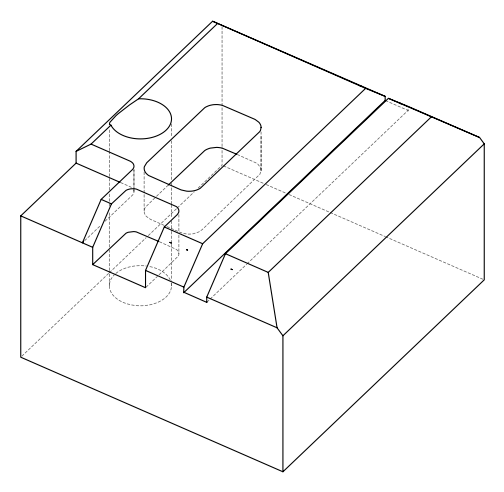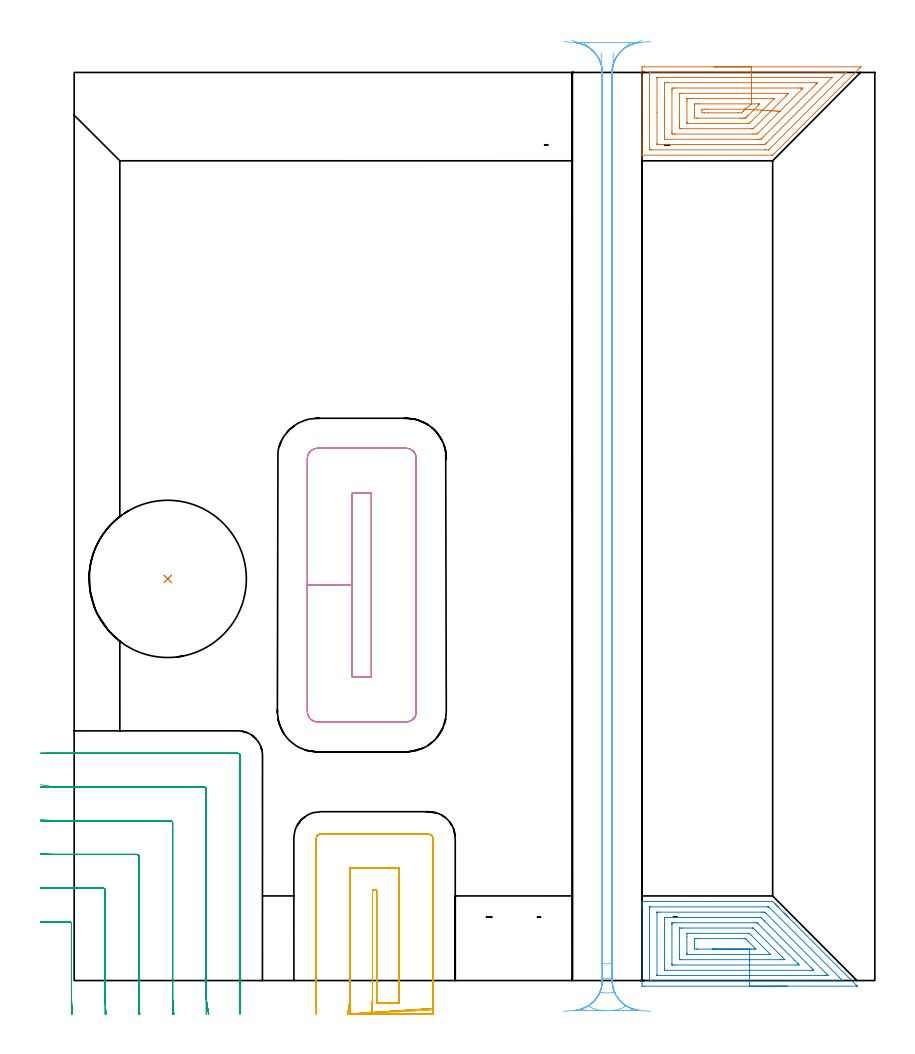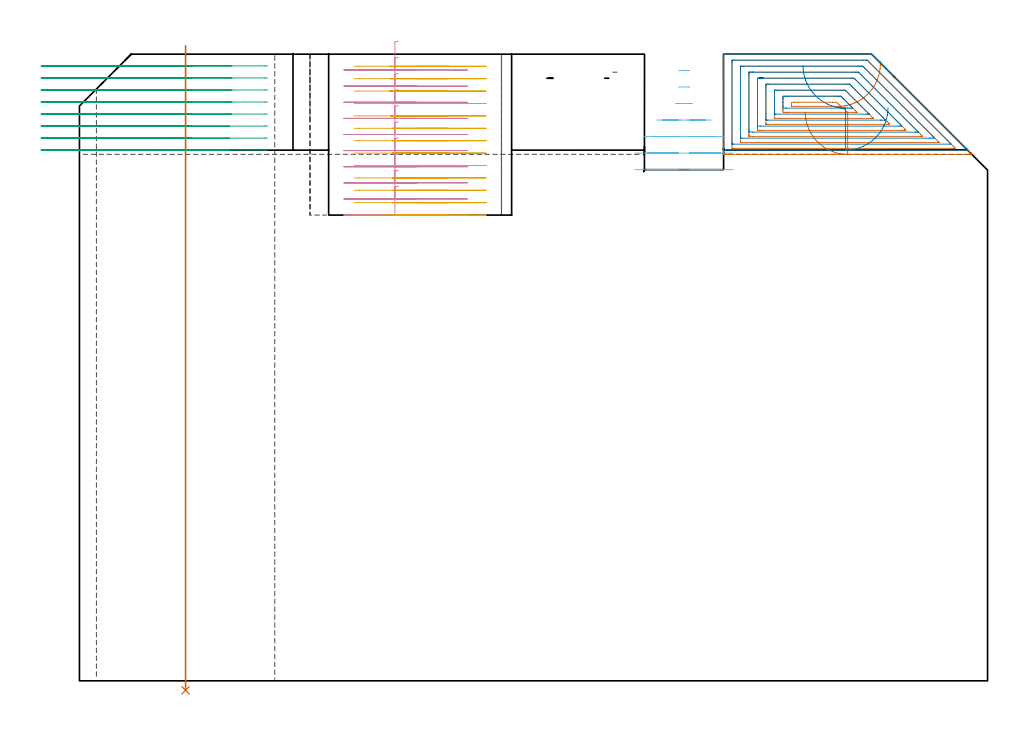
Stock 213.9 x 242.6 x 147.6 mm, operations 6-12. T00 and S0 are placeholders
(PLAN: 12 operations, 5 tool changes, 77.5 min)
(1 AREA_MILL | FG_CHAMFER_SURFACE | UGT0205_001 | 0.92 min | 6298 mm3)
(2 AREA_MILL_1 | FG_CHAMFER_SURFACE_1 | UGT0205_001 | 9.64 min | 39352 mm3)
(3 AREA_MILL_2 | FG_CHAMFER_SURFACE_2 | UGT0205_001 | 2.44 min | 12144 mm3)
(4 AREA_MILL_3 | FG_CHAMFER_SURFACE_3 | UGT0205_001 | 6.14 min | 12131 mm3)
(5 AREA_MILL_4 | FG_CHAMFER_SURFACE_4 | UGT0205_001 | 18.27 min | 89980 mm3)
(6 AREA_MILL_5 | FG_CHAMFER_SURFACE_5 | UGT0205_001 | 3.66 min | 14258 mm3)
(7 AREA_MILL_6 | FG_CHAMFER_SURFACE_6 | UGT0205_001 | 3.42 min | 12943 mm3)
(8 MILL_CORNER_NOTCH_RECTANGULAR | CORNER_NOTCH_RECTANGULAR | NXT0201_011 | Follow Part, ap 3, ae 75% | 8.51 min | 73046 mm3)
(9 MILL_RECTANGULAR_POCKET | POCKET_RECTANGULAR_STRAIGHT | NXT0201_012 | Follow Part, ap 4, ae 75% | 7.51 min | 148583 mm3)
(10 MILL_SLOT | SLOT_PARTIAL_RECTANGULAR | NXT0201_011 | Follow Part, ap 3, ae 75% | 8.88 min | 68716 mm3)
(11 MILL_RECTANGULAR_SLOT | SLOT_RECTANGULAR | NXT0201_012 | Follow Part, ap 4, ae 75% | 7.45 min | 114361 mm3)
(12 INDEXABLE_INSERT_DRILL_THROUGH_HOLE_FROM_SOLID | STEP1HOLE | NXT0302_036 | 0.61 min | 203803 mm3)
(TOOL UGT0205_001 | Chamfer Mill 20 x 3 x 45 deg. | D20 FL50 Z2)
(TOOL NXT0201_011 | ENDMILL 12mm [2P460-1200-NA 1630] | D12 FL38 Z6)
(TOOL NXT0201_012 | ENDMILL 16mm [2P460-1600-NA 1630] | D16 FL38 Z6)
(TOOL NXT0302_036 | Index. Insert Drill 42mm [880-D4200L50-05] | D42 PA176 FL210 Z2)
(OP 6 AREA_MILL_5)
G17 G21 G94 G90
T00 M6
G54
G17 G0 G90 X170.95 Y244.1 S1061 M3
G43 Z157.6 H0
Z134.
G94 G1 X170.988 Z133.128 F250.
X171.102 Z132.264
X171.291 Z131.412
X171.553 Z130.58
X171.887 Z129.774
X172.29 Z129.
X172.758 Z128.264
X173.29 Z127.572
X173.879 Z126.929
X174.522 Z126.34
X175.214 Z125.808
X175.95 Z125.34
X176.724 Z124.937
X177.53 Z124.603
X178.362 Z124.341
X179.213 Z124.152
X180.078 Z124.038
X180.95 Z124.
X210.105
X210.165 Y244.095 Z124.004
X210.181 Y244.092 Z124.005
X210.165 Y244.063 Z124.034
X209.591 Y243.491 Z124.609
X187.029 Y220.929 Z147.171
X186.733 Y220.633 Z147.464
X186.603 Y220.505 Z147.591
X186.316 Y220.5 Z147.6
X151.884
X151.71 Y220.502 Z147.589
X151.707 Y220.571 Z147.521
X151.7 Y221.017 Z147.083
Y221.282 Z146.818
Y222.02 Z146.075
Y223.283 Z144.814
Y224.702 Z143.394
Y243.211 Z124.886
X151.701 Y243.474 Z124.624
X151.707 Y244.092 Z124.005
X151.711 Y244.095 Z124.003
X152.332 Y244.1 Z124.
X180.95
Y242.686 Z125.414
X205.991 Y242.685 Z125.415
X206.097 Y242.683 Z125.417
X206.292 Y242.679 Z125.421
X206.219 Y242.58 Z125.52
X206.108 Y242.463 Z125.637
X205.991 Y242.341 Z125.759
X185.993 Y222.343 Z145.757
X185.666 Y222.02 Z146.08
X185.581 Y221.941 Z146.159
X185.557 Y221.921 Z146.179
X185.523 Y221.918 Z146.182
X185.422 Y221.917 Z146.183
X184.633 Y221.914 Z146.186
X184.527
X154.12 Y221.915 Z146.185
X154.015 Y221.916 Z146.184
X153.804 Y221.921 Z146.179
X153.709 Y221.929 Z146.171
X153.706 Y221.96 Z146.14
X153.704 Y222.02 Z146.08
X153.7 Y222.44 Z145.66
X153.701 Y242.105 Z125.995
X153.708 Y242.58 Z125.52
X153.71 Y242.678 Z125.422
X153.909 Y242.683 Z125.417
X154.015 Y242.685 Z125.415
X180.95 Y242.686 Z125.414
Y241.272 Z126.828
X202.153 Y241.271 Z126.829
X202.414 Y241.269 Z126.831
X202.442 Y241.267 Z126.833
X202.451 Y241.266 Z126.834
X202.449 Y241.258 Z126.842
X202.441 Y241.243 Z126.857
X202.433 Y241.233 Z126.867
X202.414 Y241.213 Z126.887
X185.008 Y223.808 Z144.292
X184.766 Y223.569 Z144.531
X184.527 Y223.335 Z144.765
X184.109 Y223.332 Z144.768
X183.633 Y223.329 Z144.771
X183.218
X155.909
X155.749 Y223.33 Z144.77
X155.723 Y223.332 Z144.768
X155.715 Y223.334 Z144.766
X155.71 Y223.349 Z144.751
X155.704 Y223.46 Z144.64
X155.701 Y223.599 Z144.501
X155.7 Y231.957 Z136.143
X155.701 Y241. Z127.1
X155.707 Y241.21 Z126.89
X155.71 Y241.264 Z126.836
X155.731 Y241.266 Z126.834
X155.789 Y241.269 Z126.831
X155.909 Y241.271 Z126.829
X159.822 Y241.272 Z126.828
X180.95
Y239.857 Z128.243
X197.983
X198.337 Y239.855 Z128.245
X198.514 Y239.853 Z128.247
X198.586 Y239.851 Z128.249
X198.567 Y239.828 Z128.272
X198.294 Y239.546 Z128.554
X198.152 Y239.402 Z128.698
X183.99 Y225.239 Z142.861
X183.633 Y224.885 Z143.215
X183.537 Y224.798 Z143.302
X183.48 Y224.75 Z143.35
X183.378 Y224.747 Z143.353
X183.165 Y224.745 Z143.355
X182.739 Y224.743 Z143.357
X182.698
X158.551
X157.736 Y224.748 Z143.352
X157.717 Y224.749 Z143.351
X157.71 Y224.762 Z143.338
X157.706 Y224.816 Z143.284
X157.702 Y224.927 Z143.173
X157.7 Y225.149 Z142.951
Y225.593 Z142.507
X157.701 Y239.45 Z128.65
X157.702 Y239.673 Z128.427
X157.706 Y239.784 Z128.316
X157.71 Y239.838 Z128.262
X157.718 Y239.851 Z128.249
X157.743 Y239.852 Z128.248
X158.592 Y239.857 Z128.243
X158.633
X180.95
Y238.443 Z129.657
X193.47
X194.033 Y238.442 Z129.658
X194.365 Y238.44 Z129.66
X194.68 Y238.436 Z129.664
X194.409 Y238.11 Z129.99
X194.388 Y238.087 Z130.013
X182.739 Y226.437 Z141.663
X182.453 Y226.164 Z141.936
X182.174 Y226.16 Z141.94
X181.844 Y226.158 Z141.942
X181.283 Y226.157 Z141.943
X160.713
X160.381 Y226.158 Z141.942
X159.814 Y226.161 Z141.939
X159.737 Y226.164 Z141.936
X159.71 Y226.182 Z141.918
X159.703 Y226.272 Z141.828
X159.702 Y226.489 Z141.611
X159.7 Y227.17 Z140.93
Y237.217 Z130.883
X159.703 Y237.894 Z130.206
X159.71 Y238.11 Z129.99
X159.725 Y238.436 Z129.664
X160.051 Y238.44 Z129.66
X160.381 Y238.442 Z129.658
X160.942 Y238.443 Z129.657
X180.95
Y237.029 Z131.071
X190.082 Y237.028 Z131.072
X190.542 Y237.025 Z131.075
X190.788 Y237.022 Z131.078
X190.804 Y236.963 Z131.137
X190.788 Y236.94 Z131.16
X190.481 Y236.629 Z131.471
X190.175 Y236.323 Z131.777
X181.844 Y227.992 Z140.108
X181.538 Y227.69 Z140.41
X181.45 Y227.607 Z140.493
X181.425 Y227.585 Z140.515
X181.39 Y227.578 Z140.522
X181.303 Y227.576 Z140.524
X180.95 Y227.572 Z140.528
X180.762 Y227.571 Z140.529
X162.169 Y227.572 Z140.528
X161.979 Y227.573 Z140.527
X161.791 Y227.578 Z140.522
X161.71 Y227.583 Z140.517
X161.707 Y227.63 Z140.47
X161.702 Y227.851 Z140.249
X161.7 Y228.277 Z139.823
Y228.746 Z139.354
X161.701 Y236.791 Z131.309
X161.705 Y236.948 Z131.152
X161.71 Y237.004 Z131.096
X161.714 Y237.023 Z131.077
X161.729 Y237.024 Z131.076
X161.816 Y237.026 Z131.074
X162.169 Y237.029 Z131.071
X162.357
X180.95
Y235.615 Z132.485
X186.316
X186.502 Y235.614 Z132.486
X186.874 Y235.613 Z132.487
X186.98 Y235.61 Z132.49
X187.001 Y235.608 Z132.492
Y235.606 Z132.494
X186.983 Y235.585 Z132.515
X186.917 Y235.515 Z132.585
X186.831 Y235.429 Z132.671
X180.761 Y229.36 Z138.74
X180.569 Y229.171 Z138.929
X180.396 Y229.005 Z139.095
X180.235 Y228.992 Z139.108
X180.056 Y228.99 Z139.11
X179.347 Y228.986 Z139.114
X164.144
X163.958 Y228.987 Z139.113
X163.772 Y228.99 Z139.11
X163.722 Y228.992 Z139.108
X163.709 Y228.999 Z139.101
X163.707 Y229.017 Z139.083
X163.702 Y229.085 Z139.015
X163.701 Y229.171 Z138.929
X163.7 Y229.429 Z138.671
Y234.792 Z133.308
X163.707 Y235.429 Z132.671
X163.71 Y235.557 Z132.543
X163.719 Y235.608 Z132.492
X163.776 Y235.61 Z132.49
X163.958 Y235.612 Z132.488
X164.666 Y235.615 Z132.485
X164.852
X180.95
Y234.2 Z133.9
X182.739
X183.077 Y234.197 Z133.903
X183.121 Y234.194 Z133.906
X183.133 Y234.19 Z133.91
X183.124 Y234.176 Z133.924
X183.112 Y234.162 Z133.938
X183.015 Y234.062 Z134.038
X182.739 Y233.785 Z134.315
X180.056 Y231.102 Z136.998
X179.912 Y230.959 Z137.141
X179.535 Y230.586 Z137.514
X179.406 Y230.461 Z137.639
X179.36 Y230.419 Z137.681
X179.3 Y230.407 Z137.694
X179.161 Y230.404 Z137.696
X178.825 Y230.401 Z137.699
X178.267 Y230.4 Z137.7
X177.933 Y230.399 Z137.701
X166.641 Y230.4 Z137.7
X166.304 Y230.402 Z137.698
X165.746 Y230.407 Z137.693
X165.704 Y230.959 Z137.141
X165.701 Y231.004 Z137.096
X165.7 Y231.853 Z136.247
Y232.747 Z135.353
X165.702 Y233.641 Z134.459
X165.703 Y233.685 Z134.415
X165.746 Y234.193 Z133.907
X166.084 Y234.197 Z133.903
X166.641 Y234.2 Z133.9
X166.975
X180.95
X179.264 Y232.78 Z135.32
X179.24 Y232.747 Z135.353
X179.204 Y232.704 Z135.396
X179.161 Y232.658 Z135.442
X178.757 Y232.257 Z135.843
X178.345 Y231.853 Z136.247
X178.3 Y231.82 Z136.28
X177.373 Y231.814 Z136.286
X169.363
X168.467 Y231.815 Z136.285
X168.429 Y231.816 Z136.284
X167.71 Y231.853 Z136.247
X167.705 Y232.577 Z135.523
X167.71 Y232.747 Z135.353
X168.392 Y232.784 Z135.316
X168.429 Y232.785 Z135.315
X169.284 Y232.786 Z135.314
X179.161 Y232.785 Z135.315
X179.2 Y232.784 Z135.316
X179.264 Y232.78 Z135.32
X180.13 Y232.728 Z135.41
X180.985 Y232.676 Z135.576
X181.822 Y232.626 Z135.815
X182.635 Y232.577 Z136.127
X183.418 Y232.53 Z136.509
X184.165 Y232.485 Z136.957
X184.871 Y232.443 Z137.469
X185.528 Y232.403 Z138.041
X186.134 Y232.367 Z138.667
X186.683 Y232.334 Z139.345
X187.171 Y232.304 Z140.067
X187.594 Y232.279 Z140.83
X187.949 Y232.258 Z141.627
X188.233 Y232.241 Z142.451
X188.445 Y232.228 Z143.297
X188.582 Y232.22 Z144.159
X188.644 Y232.216 Z145.029
X188.63 Y232.217 Z145.901
G0 Z157.6
M5
M2
(OP 7 AREA_MILL_6)
G17 G21 G94 G90
T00 M6
G54
G17 G0 G90 X190.45 Y-1.5 S1061 M3
G43 Z157.6 H0
Z135.
G94 G1 X190.412 Z134.128 F250.
X190.298 Z133.263
X190.109 Z132.412
X189.847 Z131.58
X189.513 Z130.774
X189.11 Z130.
X188.642 Z129.264
X188.11 Z128.572
X187.521 Z127.929
X186.878 Z127.34
X186.186 Z126.808
X185.45 Z126.34
X184.676 Z125.937
X183.87 Z125.603
X183.038 Z125.341
X182.186 Z125.152
X181.322 Z125.038
X180.45 Z125.
X152.315
X151.724 Y-1.493 Z125.004
X151.707 Y-1.492 Z125.006
X151.703 Y-0.903 Z125.595
X151.7 Y-0.288 Z126.209
Y17.212 Z143.708
Y19.611 Z146.106
Y20.285 Z146.784
Y20.649 Z147.148
X151.708 Y21.045 Z147.537
X151.71 Y21.097 Z147.588
X151.869 Y21.1 Z147.6
X186.256
X186.597 Y21.101 Z147.596
X186.603 Y21.098 Z147.595
X187.149 Y20.552 Z147.051
X187.199 Y20.503 Z147.
X187.247 Y20.453 Z146.952
X187.446 Y20.254 Z146.753
X187.496 Y20.205 Z146.702
X187.544 Y20.157 Z146.656
X187.744 Y19.956 Z146.455
X187.793 Y19.908 Z146.405
X187.841 Y19.86 Z146.359
X188.042 Y19.659 Z146.157
X188.091 Y19.611 Z146.108
X188.138 Y19.563 Z146.062
X188.34 Y19.361 Z145.86
X188.388 Y19.313 Z145.81
X188.434 Y19.266 Z145.765
X188.637 Y19.063 Z145.562
X188.685 Y19.016 Z145.513
X188.731 Y18.969 Z145.468
X188.935 Y18.765 Z145.264
X188.982 Y18.719 Z145.216
X189.028 Y18.672 Z145.171
X189.233 Y18.468 Z144.967
X189.28 Y18.421 Z144.919
X189.325 Y18.375 Z144.874
X189.53 Y18.17 Z144.669
X189.577 Y18.124 Z144.621
X189.622 Y18.079 Z144.578
X189.828 Y17.872 Z144.371
X189.874 Y17.827 Z144.324
X189.919 Y17.782 Z144.281
X190.126 Y17.574 Z144.073
X190.172 Y17.53 Z144.027
X190.216 Y17.485 Z143.984
X190.424 Y17.277 Z143.776
X190.469 Y17.232 Z143.729
X190.512 Y17.188 Z143.687
X190.721 Y16.979 Z143.478
X190.766 Y16.935 Z143.432
X190.809 Y16.891 Z143.39
X191.019 Y16.681 Z143.18
X192.294 Y15.407 Z141.906
X208.882 Y-1.182 Z125.317
X209.05 Y-1.349 Z125.148
X209.18 Y-1.483 Z125.015
X209.183 Y-1.495 Z125.003
X209.18 Y-1.499 Z124.999
X180.45 Y-1.5 Z125.
Y-0.086 Z126.414
X154.026
X153.876 Y-0.084 Z126.416
X153.776 Y-0.082 Z126.418
X153.709 Y-0.078 Z126.422
X153.706 Y-0.067 Z126.433
X153.703 Y-0.011 Z126.489
X153.7 Y0.39 Z126.89
Y19.12 Z145.62
X153.704 Y19.611 Z146.111
X153.707 Y19.66 Z146.16
X153.71 Y19.679 Z146.179
X153.801 Y19.682 Z146.182
X153.951 Y19.685 Z146.185
X185.288
X185.362 Y19.684 Z146.184
X185.437 Y19.681 Z146.181
X185.565 Y19.673 Z146.173
X185.632 Y19.611 Z146.111
X186.256 Y18.994 Z145.494
X204.369 Y0.881 Z127.381
X205.012 Y0.235 Z126.735
X205.25 Y-0.011 Z126.489
X205.297 Y-0.079 Z126.421
X205.162 Y-0.084 Z126.416
X205.087 Y-0.085 Z126.415
X180.45 Y-0.086 Z126.414
Y1.328 Z127.828
X155.888 Y1.329 Z127.829
X155.777 Y1.33 Z127.83
X155.722 Y1.333 Z127.833
X155.715 Y1.334 Z127.834
X155.71 Y1.345 Z127.845
X155.706 Y1.398 Z127.898
X155.701 Y1.586 Z128.086
Y18.014 Z144.514
X155.706 Y18.202 Z144.702
X155.71 Y18.255 Z144.755
X155.715 Y18.266 Z144.766
X155.722 Y18.267 Z144.767
X155.777 Y18.27 Z144.77
X155.888 Y18.271 Z144.771
X156.336
X183.576
X184.026 Y18.269 Z144.769
X184.469 Y18.264 Z144.764
X184.527 Y18.262 Z144.762
X184.59 Y18.202 Z144.702
X184.719 Y18.078 Z144.578
X184.973 Y17.827 Z144.327
X201.027 Y1.773 Z128.273
X201.439 Y1.356 Z127.856
X201.453 Y1.335 Z127.835
X201.439 Y1.334 Z127.834
X200.99 Y1.33 Z127.83
X200.546 Y1.329 Z127.829
X200.098 Y1.328 Z127.828
X180.45
Y2.743 Z129.243
X158.489
X157.745 Y2.75 Z129.25
X157.71 Y2.752 Z129.252
X157.707 Y2.799 Z129.299
X157.703 Y2.903 Z129.403
X157.701 Y3.112 Z129.612
X157.7 Y3.531 Z130.031
X157.701 Y16.476 Z142.976
X157.703 Y16.693 Z143.193
X157.707 Y16.801 Z143.301
X157.71 Y16.849 Z143.349
X157.759 Y16.851 Z143.351
X158.568 Y16.857 Z143.357
X158.646
X182.761
X183.168 Y16.855 Z143.355
X183.372 Y16.853 Z143.353
X183.469 Y16.85 Z143.35
X183.576 Y16.765 Z143.265
X184.307 Y16.043 Z142.543
X184.469 Y15.882 Z142.382
X196.973 Y3.377 Z129.877
X197.535 Y2.804 Z129.304
X197.584 Y2.749 Z129.249
X197.511 Y2.747 Z129.247
X197.332 Y2.745 Z129.245
X196.973 Y2.743 Z129.243
X196.896
X180.45
Y4.157 Z130.657
X160.354 Y4.158 Z130.658
X159.749 Y4.161 Z130.661
X159.719 Y4.163 Z130.663
X159.71 Y4.169 Z130.669
X159.704 Y4.206 Z130.706
X159.701 Y4.449 Z130.949
X159.7 Y12.46 Z138.96
Y14.912 Z141.412
X159.701 Y15.151 Z141.651
X159.703 Y15.314 Z141.814
X159.707 Y15.396 Z141.896
X159.709 Y15.431 Z141.931
X159.77 Y15.436 Z141.936
X160.064 Y15.44 Z141.94
X160.354 Y15.442 Z141.942
X160.955 Y15.443 Z141.943
X181.79 Y15.442 Z141.942
X182.395 Y15.438 Z141.938
X182.424 Y15.436 Z141.936
X182.472 Y15.418 Z141.918
X182.612 Y15.286 Z141.786
X182.683 Y15.218 Z141.718
X192.508 Y5.394 Z131.894
X193.401 Y4.499 Z130.999
X193.446 Y4.449 Z130.949
X193.686 Y4.164 Z130.664
X193.401 Y4.161 Z130.661
X192.799 Y4.158 Z130.658
X180.45 Y4.157 Z130.657
Y5.571 Z132.071
X162.14
X161.908 Y5.573 Z132.073
X161.77 Y5.576 Z132.076
X161.71 Y5.578 Z132.078
X161.708 Y5.613 Z132.113
X161.702 Y5.778 Z132.278
X161.7 Y7.124 Z133.624
X161.701 Y13.806 Z140.306
X161.705 Y13.953 Z140.453
X161.71 Y14.006 Z140.506
X161.714 Y14.023 Z140.523
X161.728 Y14.024 Z140.524
X161.809 Y14.026 Z140.526
X162.14 Y14.028 Z140.528
X162.371 Y14.029 Z140.529
X181.128 Y14.028 Z140.528
X181.293 Y14.027 Z140.527
X181.375 Y14.024 Z140.524
X181.412 Y14.022 Z140.522
X181.486 Y13.954 Z140.454
X181.79 Y13.66 Z140.16
X182.084 Y13.367 Z139.867
X182.683 Y12.769 Z139.269
X189.22 Y6.232 Z132.732
X189.828 Y5.621 Z132.121
X189.857 Y5.585 Z132.085
X189.86 Y5.578 Z132.078
X189.828 Y5.577 Z132.077
X189.595 Y5.573 Z132.073
X188.935 Y5.571 Z132.071
X188.704
X180.45
Y6.985 Z133.485
X164.065 Y6.986 Z133.486
X163.926 Y6.988 Z133.488
X163.788 Y6.992 Z133.492
X163.71 Y6.995 Z133.495
X163.706 Y7.049 Z133.549
X163.703 Y7.124 Z133.624
X163.7 Y7.35 Z133.85
Y11.81 Z138.31
X163.706 Y12.476 Z138.976
X163.71 Y12.588 Z139.088
X163.713 Y12.608 Z139.108
X163.742 Y12.611 Z139.111
X163.789 Y12.613 Z139.113
X163.926 Y12.614 Z139.114
X164.68 Y12.615 Z139.115
X179.865 Y12.614 Z139.114
X180.003 Y12.612 Z139.112
X180.142 Y12.609 Z139.109
X180.391 Y12.6 Z139.1
X180.52 Y12.476 Z138.976
X180.897 Y12.105 Z138.605
X185.952 Y7.051 Z133.551
X185.996 Y7.005 Z133.505
X186.006 Y6.992 Z133.492
Y6.991 Z133.491
X185.998 Y6.989 Z133.489
X185.919 Y6.987 Z133.487
X185.641 Y6.986 Z133.486
X185.502 Y6.985 Z133.485
X180.45
Y8.399 Z134.899
X166.606 Y8.4 Z134.9
X166.22 Y8.402 Z134.902
X165.713 Y8.407 Z134.907
X165.7 Y8.921 Z135.421
Y9.8 Z136.3
Y10.704 Z137.204
X165.713 Y11.193 Z137.693
X166.1 Y11.197 Z137.697
X166.606 Y11.2 Z137.7
X166.99
X178.601
X179.11 Y11.198 Z137.698
X179.28 Y11.196 Z137.696
X179.337 Y11.194 Z137.694
X179.385 Y11.157 Z137.657
X179.481 Y11.065 Z137.565
X179.861 Y10.692 Z137.192
X180.003 Y10.55 Z137.05
X181.79 Y8.762 Z135.262
X182.03 Y8.511 Z135.011
X182.128 Y8.406 Z134.906
X182.077 Y8.404 Z134.904
X181.79 Y8.401 Z134.901
X181.406 Y8.4 Z134.9
X180.897 Y8.399 Z134.899
X180.513
X180.45
X179.578 Z134.938
X178.714 Z135.051
X177.862 Z135.24
X177.03 Z135.503
X176.224 Z135.836
X175.45 Z136.239
X174.714 Z136.708
X174.022 Z137.239
X173.379 Z137.828
X172.79 Z138.472
X172.259 Z139.164
X171.79 Y8.4 Z139.9
X171.387 Z140.673
X171.053 Z141.479
X170.791 Z142.311
X170.602 Z143.163
X170.488 Z144.028
X170.45 Z144.9
G0 Z157.6
M5
M2
(OP 8 MILL_CORNER_NOTCH_RECTANGULAR)
G17 G21 G94 G90
T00 M6
G54
G17 G0 G90 X-0.576 Y-8.96 S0 M3
G43 Z157.67 H1
Z144.836
G94 G1 X-0.675 Y-5.962 F250.
G2 X-0.7 Y-4.472 R45. F500.
G1 Y15.104
G3 X-1.296 Y15.7 R0.6
G1 X-4.486
G2 X-6. Y15.725 R45.
G1 X-8.998 Y15.826 F250.
G0 Z157.67
X8.46 Y-8.997
Z144.836
G1 X8.332 Y-6.
G2 X8.3 Y-4.472 R36. F500.
G1 Y24.104
G3 X7.704 Y24.7 R0.6
G1 X-4.486
G2 X-6. Y24.732 R36.
G1 X-8.997 Y24.858 F250.
G0 Z157.67
X17.513 Y-8.995
Z144.836
G1 X17.343 Y-6.
G2 X17.3 Y-4.472 R27. F500.
G1 Y33.103
G3 X16.703 Y33.7 R0.6
G1 X-4.486
G2 X-6. Y33.742 R27.
G1 X-8.995 Y33.911 F250.
G0 Z157.67
X26.62 Y-8.989
Z144.836
G1 X26.365 Y-6.
G2 X26.3 Y-4.472 R18. F500.
G1 Y42.103
G3 X25.703 Y42.7 R0.6
G1 X-4.486
G2 X-6. Y42.764 R18.
G1 X-8.989 Y43.016 F250.
G0 Z157.67
X35.94 Y-8.956
Z144.836
G1 X35.431 Y-6.
G2 X35.3 Y-4.472 R9. F500.
G1 Y51.103
G3 X34.703 Y51.7 R0.6
G1 X-4.486
G2 X-6. Y51.828 R9.
G1 X-8.957 Y52.333 F250.
G0 Z157.67
X44.3 Y-7.472
Z144.836
G1 Y-4.472
Y60.103 F500.
G3 X43.703 Y60.7 R0.6
G1 X-4.486
X-7.486 F250.
G0 Z157.67
X-0.576 Y-8.96
Z142.002
G1 X-0.675 Y-5.962
G2 X-0.7 Y-4.472 R45. F500.
G1 Y15.104
G3 X-1.296 Y15.7 R0.6
G1 X-5.671
G2 X-6. Y15.701 R45.
G1 X-9. Y15.723 F250.
G0 Z157.67
X8.46 Y-8.997
Z142.002
G1 X8.332 Y-6.
G2 X8.3 Y-4.472 R36. F500.
G1 Y24.104
G3 X7.704 Y24.7 R0.6
G1 X-5.671
G2 X-6. Y24.702 R36.
G1 X-9. Y24.729 F250.
G0 Z157.67
X17.513 Y-8.995
Z142.002
G1 X17.343 Y-6.
G2 X17.3 Y-4.472 R27. F500.
G1 Y33.103
G3 X16.703 Y33.7 R0.6
G1 X-5.671
G2 X-6. Y33.702 R27.
G1 X-9. Y33.739 F250.
G0 Z157.67
X26.62 Y-8.989
Z142.002
G1 X26.365 Y-6.
G2 X26.3 Y-4.472 R18. F500.
G1 Y42.103
G3 X25.703 Y42.7 R0.6
G1 X-5.671
G2 X-6. Y42.703 R18.
G1 X-9. Y42.758 F250.
G0 Z157.67
X35.94 Y-8.956
Z142.002
G1 X35.431 Y-6.
G2 X35.3 Y-4.472 R9. F500.
G1 Y51.103
G3 X34.703 Y51.7 R0.6
G1 X-5.671
G2 X-6. Y51.706 R9.
G1 X-8.998 Y51.816 F250.
G0 Z157.67
X44.3 Y-7.472
Z142.002
G1 Y-4.472
Y60.103 F500.
G3 X43.703 Y60.7 R0.6
G1 X-5.671
X-8.671 F250.
G0 Z157.67
X-0.576 Y-8.96
Z139.168
G1 X-0.675 Y-5.962
G2 X-0.7 Y-4.473 R45. F500.
G1 Y15.104
G3 X-1.296 Y15.7 R0.6
G1 X-6.
X-9. F250.
G0 Z157.67
X8.46 Y-8.997
Z139.168
G1 X8.332 Y-6.
G2 X8.3 Y-4.473 R36. F500.
G1 Y24.104
G3 X7.704 Y24.7 R0.6
G1 X-6.
X-9. F250.
G0 Z157.67
X17.513 Y-8.995
Z139.168
G1 X17.343 Y-6.
G2 X17.3 Y-4.473 R27. F500.
G1 Y33.103
G3 X16.703 Y33.7 R0.6
G1 X-6.
X-9. F250.
G0 Z157.67
X26.619 Y-8.989
Z139.168
G1 X26.365 Y-6.
G2 X26.3 Y-4.473 R18. F500.
G1 Y42.103
G3 X25.703 Y42.7 R0.6
G1 X-6.
X-9. F250.
G0 Z157.67
X35.94 Y-8.956
Z139.168
G1 X35.431 Y-6.
G2 X35.3 Y-4.473 R9. F500.
G1 Y51.103
G3 X34.703 Y51.7 R0.6
G1 X-6.
X-9. F250.
G0 Z157.67
X44.3 Y-7.473
Z139.168
G1 Y-4.473
Y60.103 F500.
G3 X43.703 Y60.7 R0.6
G1 X-6.
X-9. F250.
G0 Z157.67
X-0.576 Y-8.96
Z136.335
G1 X-0.675 Y-5.962
G2 X-0.7 Y-4.473 R45. F500.
G1 Y15.104
G3 X-1.296 Y15.7 R0.6
G1 X-6.
X-9. F250.
G0 Z157.67
X8.46 Y-8.997
Z136.335
G1 X8.332 Y-6.
G2 X8.3 Y-4.473 R36. F500.
G1 Y24.104
G3 X7.704 Y24.7 R0.6
G1 X-6.
X-9. F250.
G0 Z157.67
X17.513 Y-8.995
Z136.335
G1 X17.343 Y-6.
G2 X17.3 Y-4.473 R27. F500.
G1 Y33.103
G3 X16.703 Y33.7 R0.6
G1 X-6.
X-9. F250.
G0 Z157.67
X26.619 Y-8.989
Z136.335
G1 X26.365 Y-6.
G2 X26.3 Y-4.473 R18. F500.
G1 Y42.103
G3 X25.703 Y42.7 R0.6
G1 X-6.
X-9. F250.
G0 Z157.67
X35.94 Y-8.956
Z136.335
G1 X35.431 Y-6.
G2 X35.3 Y-4.473 R9. F500.
G1 Y51.103
G3 X34.703 Y51.7 R0.6
G1 X-6.
X-9. F250.
G0 Z157.67
X44.3 Y-7.473
Z136.335
G1 Y-4.473
Y60.103 F500.
G3 X43.703 Y60.7 R0.6
G1 X-6.
X-9. F250.
G0 Z157.67
X-0.586 Y-8.96
Z133.501
G1 X-0.679 Y-5.962
G2 X-0.7 Y-4.572 R45. F500.
G1 Y15.104
G3 X-1.296 Y15.7 R0.6
G1 X-6.
X-9. F250.
G0 Z157.67
X8.447 Y-8.998
Z133.501
G1 X8.328 Y-6.
G2 X8.3 Y-4.572 R36. F500.
G1 Y24.104
G3 X7.704 Y24.7 R0.6
G1 X-6.
X-9. F250.
G0 Z157.67
X17.496 Y-8.996
Z133.501
G1 X17.338 Y-6.
G2 X17.3 Y-4.572 R27. F500.
G1 Y33.103
G3 X16.703 Y33.7 R0.6
G1 X-6.
X-9. F250.
G0 Z157.67
X26.595 Y-8.991
Z133.501
G1 X26.357 Y-6.
G2 X26.3 Y-4.572 R18. F500.
G1 Y42.103
G3 X25.703 Y42.7 R0.6
G1 X-6.
X-9. F250.
G0 Z157.67
X35.89 Y-8.962
Z133.501
G1 X35.414 Y-6.
G2 X35.3 Y-4.572 R9. F500.
G1 Y51.103
G3 X34.703 Y51.7 R0.6
G1 X-6.
X-9. F250.
G0 Z157.67
X44.3 Y-7.572
Z133.501
G1 Y-4.572
Y60.103 F500.
G3 X43.703 Y60.7 R0.6
G1 X-6.
X-9. F250.
G0 Z157.67
X-0.697 Y-8.959
Z130.667
G1 X-0.7 Y-5.959
Y-5.915 F500.
Y15.104
G3 X-1.296 Y15.7 R0.6
G1 X-6.
X-9. F250.
G0 Z157.67
X8.307 Y-9.
Z130.667
G1 X8.3 Y-6.
Y-5.915 F500.
Y24.104
G3 X7.704 Y24.7 R0.6
G1 X-6.
X-9. F250.
G0 Z157.67
X17.31 Y-9.
Z130.667
G1 X17.3 Y-6.
Y-5.915 F500.
Y33.103
G3 X16.703 Y33.7 R0.6
G1 X-6.
X-9. F250.
G0 Z157.67
X26.314 Y-9.
Z130.667
G1 X26.3 Y-6.
Y-5.915 F500.
Y42.103
G3 X25.703 Y42.7 R0.6
G1 X-6.
X-9. F250.
G0 Z157.67
X35.329 Y-9.
Z130.667
G1 X35.3 Y-6.
Y-5.915 F500.
Y51.103
G3 X34.703 Y51.7 R0.6
G1 X-6.
X-9. F250.
G0 Z157.67
X44.3 Y-8.915
Z130.667
G1 Y-5.915
Y60.103 F500.
G3 X43.703 Y60.7 R0.6
G1 X-6.
X-9. F250.
G0 Z157.67
X-0.7 Y-8.959
Z127.834
G1 Y-5.959
Y15.104 F500.
G3 X-1.296 Y15.7 R0.6
G1 X-6.
X-9. F250.
G0 Z157.67
X8.3 Y-9.
Z127.834
G1 Y-6.
Y24.104 F500.
G3 X7.704 Y24.7 R0.6
G1 X-6.
X-9. F250.
G0 Z157.67
X17.3 Y-9.
Z127.834
G1 Y-6.
Y33.103 F500.
G3 X16.703 Y33.7 R0.6
G1 X-6.
X-9. F250.
G0 Z157.67
X26.3 Y-9.
Z127.834
G1 Y-6.
Y42.103 F500.
G3 X25.703 Y42.7 R0.6
G1 X-6.
X-9. F250.
G0 Z157.67
X35.3 Y-9.
Z127.834
G1 Y-6.
Y51.103 F500.
G3 X34.703 Y51.7 R0.6
G1 X-6.
X-9. F250.
G0 Z157.67
X44.3 Y-9.
Z127.834
G1 Y-6.
Y60.103 F500.
G3 X43.703 Y60.7 R0.6
G1 X-6.
X-9. F250.
G0 Z157.67
X-0.7 Y-8.959
Z125.
G1 Y-5.959
Y15.104 F500.
G3 X-1.296 Y15.7 R0.6
G1 X-6.
X-9. F250.
G0 Z157.67
X8.3 Y-9.
Z125.
G1 Y-6.
Y24.104 F500.
G3 X7.704 Y24.7 R0.6
G1 X-6.
X-9. F250.
G0 Z157.67
X17.3 Y-9.
Z125.
G1 Y-6.
Y33.103 F500.
G3 X16.703 Y33.7 R0.6
G1 X-6.
X-9. F250.
G0 Z157.67
X26.3 Y-9.
Z125.
G1 Y-6.
Y42.103 F500.
G3 X25.703 Y42.7 R0.6
G1 X-6.
X-9. F250.
G0 Z157.67
X35.3 Y-9.
Z125.
G1 Y-6.
Y51.103 F500.
G3 X34.703 Y51.7 R0.6
G1 X-6.
X-9. F250.
G0 Z157.67
X44.3 Y-9.
Z125.
G1 Y-6.
Y60.103 F500.
G3 X43.703 Y60.7 R0.6
G1 X-6.
X-9. F250.
G0 Z157.67
M5
M2
(OP 9 MILL_RECTANGULAR_POCKET)
G17 G21 G94 G90
T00 M6
G54
G17 G0 G90 X75.117 Y130.2 S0 M3
G43 Z157.67 H1
Z150.67
G94 G1 X74.3 Z150.451 F250.
Y105.65 Z143.873
Y81.1 F500.
X79.4
Y130.2
X74.3
Y105.65
X62.3
Y71.8
G3 X65. Y69.1 R2.7
G1 X88.7
G3 X91.4 Y71.8 R2.7
G1 Y139.5
G3 X88.7 Y142.2 R2.7
G1 X65.
G3 X62.3 Y139.5 R2.7
G1 Y105.65
Y104.65
G0 X75.117 Y130.2 Z146.873
G1 X74.3 Z146.654 F250.
Y105.65 Z140.076
Y81.1 F500.
X79.4
Y130.2
X74.3
Y105.65
X62.3
Y71.8
G3 X65. Y69.1 R2.7
G1 X88.7
G3 X91.4 Y71.8 R2.7
G1 Y139.5
G3 X88.7 Y142.2 R2.7
G1 X65.
G3 X62.3 Y139.5 R2.7
G1 Y105.65
Y104.65
G0 X75.117 Y130.2 Z143.076
G1 X74.3 Z142.857 F250.
Y105.65 Z136.279
Y81.1 F500.
X79.4
Y130.2
X74.3
Y105.65
X62.3
Y71.8
G3 X65. Y69.1 R2.7
G1 X88.7
G3 X91.4 Y71.8 R2.7
G1 Y139.5
G3 X88.7 Y142.2 R2.7
G1 X65.
G3 X62.3 Y139.5 R2.7
G1 Y105.65
Y104.65
G0 X75.117 Y130.2 Z139.279
G1 X74.3 Z139.06 F250.
Y105.65 Z132.482
Y81.1 F500.
X79.4
Y130.2
X74.3
Y105.65
X62.3
Y71.8
G3 X65. Y69.1 R2.7
G1 X88.7
G3 X91.4 Y71.8 R2.7
G1 Y139.5
G3 X88.7 Y142.2 R2.7
G1 X65.
G3 X62.3 Y139.5 R2.7
G1 Y105.65
Y104.65
G0 X75.117 Y130.2 Z135.482
G1 X74.3 Z135.263 F250.
Y105.65 Z128.685
Y81.1 F500.
X79.4
Y130.2
X74.3
Y105.65
X62.3
Y71.8
G3 X65. Y69.1 R2.7
G1 X88.7
G3 X91.4 Y71.8 R2.7
G1 Y139.5
G3 X88.7 Y142.2 R2.7
G1 X65.
G3 X62.3 Y139.5 R2.7
G1 Y105.65
Y104.65
G0 X75.117 Y130.2 Z131.685
G1 X74.3 Z131.466 F250.
Y105.65 Z124.888
Y81.1 F500.
X79.4
Y130.2
X74.3
Y105.65
X62.3
Y71.8
G3 X65. Y69.1 R2.7
G1 X88.7
G3 X91.4 Y71.8 R2.7
G1 Y139.5
G3 X88.7 Y142.2 R2.7
G1 X65.
G3 X62.3 Y139.5 R2.7
G1 Y105.65
Y104.65
G0 X75.117 Y130.2 Z127.888
G1 X74.3 Z127.669 F250.
Y105.65 Z121.091
Y81.1 F500.
X79.4
Y130.2
X74.3
Y105.65
X62.3
Y71.8
G3 X65. Y69.1 R2.7
G1 X88.7
G3 X91.4 Y71.8 R2.7
G1 Y139.5
G3 X88.7 Y142.2 R2.7
G1 X65.
G3 X62.3 Y139.5 R2.7
G1 Y105.65
Y104.65
G0 X75.117 Y130.2 Z124.091
G1 X74.3 Z123.872 F250.
Y105.65 Z117.294
Y81.1 F500.
X79.4
Y130.2
X74.3
Y105.65
X62.3
Y71.8
G3 X65. Y69.1 R2.7
G1 X88.7
G3 X91.4 Y71.8 R2.7
G1 Y139.5
G3 X88.7 Y142.2 R2.7
G1 X65.
G3 X62.3 Y139.5 R2.7
G1 Y105.65
Y104.65
G0 X75.117 Y130.2 Z120.294
G1 X74.3 Z120.075 F250.
Y105.65 Z113.497
Y81.1 F500.
X79.4
Y130.2
X74.3
Y105.65
X62.3
Y71.8
G3 X65. Y69.1 R2.7
G1 X88.7
G3 X91.4 Y71.8 R2.7
G1 Y139.5
G3 X88.7 Y142.2 R2.7
G1 X65.
G3 X62.3 Y139.5 R2.7
G1 Y105.65
Y104.65
G0 X75.117 Y130.2 Z116.497
G1 X74.3 Z116.278 F250.
Y105.65 Z109.7
Y81.1 F500.
X79.4
Y130.2
X74.3
Y105.65
X62.3
Y71.8
G3 X65. Y69.1 R2.7
G1 X88.7
G3 X91.4 Y71.8 R2.7
G1 Y139.5
G3 X88.7 Y142.2 R2.7
G1 X65.
G3 X62.3 Y139.5 R2.7
G1 Y105.65
Y104.65
G0 Z157.67
M5
M2
(OP 10 MILL_SLOT)
G17 G21 G94 G90
T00 M6
G54
G17 G0 G90 X79.316 Y-8.984 S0 M3
G43 Z157.67 H1
Z144.749
G94 G1 X79.622 Y-6. F250.
G3 X79.7 Y-4.472 R15. F500.
G1 Y24.1
X80.8
Y-4.472
G3 X80.878 Y-6. R15.
G1 X86.931
G2 X86.8 Y-4.472 R9.
G1 Y30.1
X73.7
Y-4.472
G2 X73.569 Y-6. R9.
G1 X73.06 Y-8.956 F250.
X95.8 Y-7.472
Y-4.472
Y38. F500.
G3 X94.7 Y39.1 R1.1
G1 X65.8
G3 X64.7 Y38. R1.1
G1 Y-4.472
Y-7.472 F250.
G0 X79.316 Y-8.984 Z141.828
G1 X79.622 Y-6.
G3 X79.7 Y-4.472 R15. F500.
G1 Y24.1
X80.8
Y-4.472
G3 X80.878 Y-6. R15.
G1 X86.931
G2 X86.8 Y-4.472 R9.
G1 Y30.1
X73.7
Y-4.472
G2 X73.569 Y-6. R9.
G1 X73.06 Y-8.956 F250.
X95.8 Y-7.472
Y-4.472
Y38. F500.
G3 X94.7 Y39.1 R1.1
G1 X65.8
G3 X64.7 Y38. R1.1
G1 Y-4.472
Y-7.472 F250.
G0 X79.316 Y-8.984 Z138.907
G1 X79.622 Y-6.
G3 X79.7 Y-4.472 R15. F500.
G1 Y24.1
X80.8
Y-4.472
G3 X80.878 Y-6. R15.
G1 X86.931
G2 X86.8 Y-4.472 R9.
G1 Y30.1
X73.7
Y-4.472
G2 X73.569 Y-6. R9.
G1 X73.06 Y-8.956 F250.
X95.8 Y-7.472
Y-4.472
Y38. F500.
G3 X94.7 Y39.1 R1.1
G1 X65.8
G3 X64.7 Y38. R1.1
G1 Y-4.472
Y-7.472 F250.
G0 X79.316 Y-8.984 Z135.987
G1 X79.622 Y-6.
G3 X79.7 Y-4.472 R15. F500.
G1 Y24.1
X80.8
Y-4.472
G3 X80.878 Y-6. R15.
G1 X86.931
G2 X86.8 Y-4.472 R9.
G1 Y30.1
X73.7
Y-4.472
G2 X73.569 Y-6. R9.
G1 X73.06 Y-8.956 F250.
X95.8 Y-7.472
Y-4.472
Y38. F500.
G3 X94.7 Y39.1 R1.1
G1 X65.8
G3 X64.7 Y38. R1.1
G1 Y-4.472
Y-7.472 F250.
G0 X79.444 Y-8.992 Z133.066
G1 X79.661 Y-6.
G3 X79.7 Y-4.914 R15. F500.
G1 Y24.1
X80.8
Y-4.911
G3 X80.84 Y-6. R15.
G1 X86.866
G2 X86.8 Y-4.911 R9.
G1 Y30.1
X73.7
Y-4.914
G2 X73.634 Y-6. R9.
G1 X73.272 Y-8.978 F250.
X95.8 Y-7.911
Y-4.911
Y38. F500.
G3 X94.7 Y39.1 R1.1
G1 X65.8
G3 X64.7 Y38. R1.1
G1 Y-4.914
Y-7.914 F250.
G0 X79.696 Y-9. Z130.145
G1 X79.7 Y-6.
Y24.1 F500.
X80.8
Y-6.
X86.8
Y30.1
X73.7
Y-6.
X73.694 Y-9. F250.
X95.8 Y-8.981
Y-5.981
Y38. F500.
G3 X94.7 Y39.1 R1.1
G1 X65.8
G3 X64.7 Y38. R1.1
G1 Y-5.981
Y-8.981 F250.
G0 X79.7 Y-9. Z127.224
G1 Y-6.
Y24.1 F500.
X80.8
Y-6.
X86.8
Y30.1
X73.7
Y-6.
Y-9. F250.
X95.8
Y-6.
Y38. F500.
G3 X94.7 Y39.1 R1.1
G1 X65.8
G3 X64.7 Y38. R1.1
G1 Y-6.
Y-9. F250.
G0 X79.7 Z124.304
G1 Y-6.
Y24.1 F500.
X80.8
Y-6.
X86.8
Y30.1
X73.7
Y-6.
Y-9. F250.
X95.8
Y-6.
Y38. F500.
G3 X94.7 Y39.1 R1.1
G1 X65.8
G3 X64.7 Y38. R1.1
G1 Y-6.
Y-9. F250.
G0 X79.7 Z121.383
G1 Y-6.
Y24.1 F500.
X80.8
Y-6.
X86.8
Y30.1
X73.7
Y-6.
Y-9. F250.
X95.8
Y-6.
Y38. F500.
G3 X94.7 Y39.1 R1.1
G1 X65.8
G3 X64.7 Y38. R1.1
G1 Y-6.
Y-9. F250.
G0 X79.7 Z118.462
G1 Y-6.
Y24.1 F500.
X80.8
Y-6.
X86.8
Y30.1
X73.7
Y-6.
Y-9. F250.
X95.8
Y-6.
Y38. F500.
G3 X94.7 Y39.1 R1.1
G1 X65.8
G3 X64.7 Y38. R1.1
G1 Y-6.
Y-9. F250.
G0 X79.7 Z115.541
G1 Y-6.
Y24.1 F500.
X80.8
Y-6.
X86.8
Y30.1
X73.7
Y-6.
Y-9. F250.
X95.8
Y-6.
Y38. F500.
G3 X94.7 Y39.1 R1.1
G1 X65.8
G3 X64.7 Y38. R1.1
G1 Y-6.
Y-9. F250.
G0 X79.7 Z112.621
G1 Y-6.
Y24.1 F500.
X80.8
Y-6.
X86.8
Y30.1
X73.7
Y-6.
Y-9. F250.
X95.8
Y-6.
Y38. F500.
G3 X94.7 Y39.1 R1.1
G1 X65.8
G3 X64.7 Y38. R1.1
G1 Y-6.
Y-9. F250.
G0 X79.7 Z109.7
G1 Y-6.
Y24.1 F500.
X80.8
Y-6.
X86.8
Y30.1
X73.7
Y-6.
Y-9. F250.
X95.8
Y-6.
Y38. F500.
G3 X94.7 Y39.1 R1.1
G1 X65.8
G3 X64.7 Y38. R1.1
G1 Y-6.
Y-9. F250.
G0 Z157.67
M5
M2
(OP 11 MILL_RECTANGULAR_SLOT)
G17 G21 G94 G90
T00 M6
G54
G17 G0 G90 X141.1 Y240.04 S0 M3
G43 Z157.67 H1
Z143.774
G94 G1 Y237.04 F250.
Y4.561 F500.
G3 X143.7 Y4.561 R8.
G1 Y237.04
Y240.04 F250.
G0 Z157.67
X141.1 Y243.936
Z139.878
G1 Y240.936
Y0.665 F500.
G3 X143.7 Y0.665 R8.
G1 Y240.936
Y243.936 F250.
G0 Z157.67
X140.798 Y247.776
Z135.983
G1 Y244.776
G2 X141.1 Y242.6 R8. F500.
G1 Y0.
G2 X140.474 Y-3.102 R8.
G3 X144.326 Y-3.102 R8.
G2 X143.7 Y0. R8.
G1 Y242.6
G2 X144.002 Y244.776 R8.
G1 Y247.776 F250.
G0 Z157.67
X136.009 Y250.633
Z132.087
G1 X138.292 Y248.687
G2 X141.1 Y242.6 R8. F500.
G1 Y0.
G2 X137.326 Y-6.793 R8.
G3 X141.552 Y-8. R8.
G1 X143.246
G3 X147.473 Y-6.792 R8.
G2 X143.7 Y0. R8.
G1 Y242.6
G2 X146.508 Y248.687 R8.
G1 X148.791 Y250.633 F250.
G0 X133.081 Y251.144 Z128.191
G1 X135.892 Y250.097
G2 X141.1 Y242.6 R8. F500.
G1 Y0.
G2 X135.381 Y-7.668 R8.
G1 X135.373 Y-7.697
G3 X137.555 Y-8. R8.
G1 X147.244
G3 X149.426 Y-7.697 R8.
G1 X149.418 Y-7.668
G2 X143.7 Y0. R8.
G1 Y242.6
G2 X148.908 Y250.097 R8.
G1 X151.719 Y251.144 F250.
G0 X130.859 Y250.845 Z124.296
G1 X133.846 Y250.565
G2 X141.1 Y242.6 R8. F500.
G1 Y0.
G2 X133.792 Y-7.97 R8.
G1 Y-8.
X151.008
Y-7.97
G2 X143.7 Y0. R8.
G1 Y242.6
G2 X150.958 Y250.566 R8.
G1 X153.945 Y250.844 F250.
G0 Z157.67
X153.997 Y-8.23
Z120.4
G1 X151.008 Y-7.97
G2 X143.7 Y0. R8. F500.
G1 Y242.6
G2 X151.008 Y250.57 R8.
G1 Y250.6
X133.792
Y250.57
G2 X141.1 Y242.6 R8.
G1 Y0.
G2 X133.792 Y-7.97 R8.
G1 X130.803 Y-8.23 F250.
G0 Z157.67
M5
M2
(OP 12 INDEXABLE_INSERT_DRILL_THROUGH_HOLE_FROM_SOLID)
G17 G21 G94 G90
T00 M6
G54
G17 G0 G90 X25. Y107.3 S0 M3
G43 Z157.6 H1
G94 G81 G98 Z-2.233 F250. R149.6
G80
M5
M2
